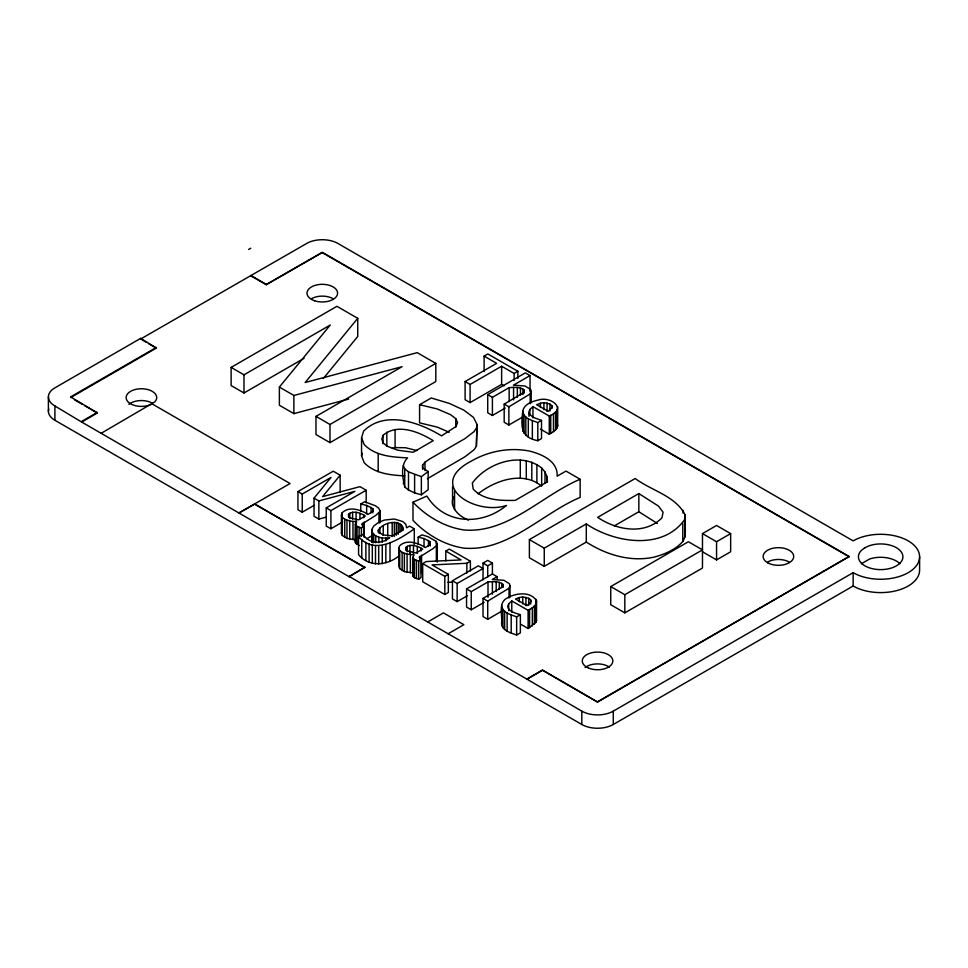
<?xml version="1.0" encoding="UTF-8"?>
<svg xmlns="http://www.w3.org/2000/svg" width="968" height="968" viewBox="0 0 968 968"><rect width="100%" height="100%" fill="white"/><g stroke="black" fill="none" stroke-linecap="round" stroke-linejoin="round"><path stroke-width="1.45" d="M919.6 556.781L919.6 570.128A38.926 22.47 0 0 1 895.569 590.891A38.926 22.47 0 0 1 853.147 586.015L613.276 724.487A22.24 12.838 0 0 1 581.816 724.487L581.816 711.141L526.798 679.076L542.504 670.001L597.546 702.054L849.166 556.515L322.259 252.309L266.454 284.531L322.259 252.588L849.166 556.794M613.276 724.487L613.276 711.141L853.147 572.669A38.926 22.47 0 0 0 908.202 572.669A38.926 22.47 0 0 0 908.202 540.882A38.926 22.47 0 0 0 853.147 540.882L339.09 244.142A22.24 12.838 0 0 0 307.703 242.871L140.65 339.018L140.662 338.364L156.344 348.081L70.64 397.582M853.147 586.015L853.147 572.669M684.969 537.216L685.066 514.77C675.519 495.858 651.125 490.51 635.202 478.507L529.387 539.599L529.387 557.762L544.258 566.341L586.293 542.08C606.234 554.821 630.652 562.323 654.247 557.084C664.75 554.228 675.422 549.8 682.791 541.487C687.764 533.598 683.735 523.519 685.066 514.77M536.55 600.922C536.756 605.714 531.65 608.243 528.104 610.36L511.782 600.934L508.696 603.814L507.643 606.525C508.732 612.042 515.932 613.095 520.361 614.716L520.361 632.878L516.646 635.032C511.031 632.89 502.186 630.906 501.606 623.61C502.67 615.128 497.588 602.205 507.849 597.667C516.319 592.888 531.045 591.23 536.55 600.922L536.514 620.742L535.788 622.448L528.104 628.522L520.578 624.166M536.514 620.742L535.921 617.511M529.024 413.517L532.751 417.172L541.523 420.414L541.523 438.577L537.809 440.718C520.663 437.197 520.953 427.384 522.768 411.146C524.087 404.092 532.279 401.369 538.438 399.99C550.514 396.033 567.78 408.702 549.267 416.059L532.944 406.633L529.859 409.5L528.794 412.223L529.024 416.313M540.471 429.139L549.267 434.221C553.043 432.091 559.625 428.425 557.072 423.197M379.71 522.938L379.916 510.596L378.754 508.236L375.475 505.78L364.658 501.763L360.774 504.001L360.774 510.983M437.088 561.658L437.306 543.726L436.132 541.366L428.074 536.708L422.036 534.893L418.152 537.131L418.152 544.113M427.384 478.724L464.979 456.763L474.175 449.66L476.389 446.151L477.018 424.504L473.521 417.402L463.684 410.033L449.358 403.426L431.232 397.981L419.58 404.709L419.58 422.871L437.221 427.106L449.2 432.248M476.389 446.151L477.018 424.504M522.768 429.308L523.228 427.215M359.116 545.504L355.353 542.431L355.353 524.269L356.769 521.728L349.714 521.014L344.753 519.271L342.309 517.287L341.426 515.024L342.115 512.798C349.315 505.719 360.701 509.918 368.082 514.395L372.886 511.286L372.825 508.648L366.642 505.417L360.774 504.001M355.353 542.431L355.667 523.047M476.389 427.989L474.175 431.498L464.979 438.601L429.804 458.905L424.976 462.22L422.592 465.209L422.653 467.859L428.159 471.573L428.159 489.735L421.358 494.817L414.606 492.894L408.496 490.026L404.733 487.013C402.664 478.071 400.147 465.184 407.564 457.876C392.476 457.126 375.378 456.146 364.21 444.554L361.56 437.79L363.617 431.087C385.216 409.863 419.374 422.459 441.529 435.866L455.928 426.549L457.561 422.617L455.759 418.648L450.531 414.655L437.221 408.944L419.58 404.709M403.329 483.685L404.273 480.019M437.088 544.899L433.289 548.433L419.156 557.302L421.007 559.419L421.007 577.581L418.745 579.275L414.461 577.678L412.743 575.561L412.743 557.399L414.147 554.858L407.092 554.144L402.144 552.401L399.699 550.417L398.816 548.166L399.506 545.928C406.693 538.849 418.079 543.048 425.472 547.525L430.276 544.415L430.216 541.778L424.032 538.547L418.152 537.131M404.721 475.869C390.491 475.167 374.652 473.57 364.21 462.716L361.56 455.952L362.383 453.266M355.498 539.805L346.967 538.438L342.309 535.449L341.426 533.186L342.115 530.96L342.115 512.798M348.589 514.214L348.637 516.743L349.92 517.832L358.62 519.852L365.323 515.98C360.58 513.064 353.429 510.063 348.589 514.214L348.589 517.009M383.038 435.334L381.828 439.133L383.171 442.945L387.043 446.188L397.969 450.241L413.142 452.262L433.228 440.658C419.011 431.909 397.57 422.907 383.038 435.334L383.038 443.719M405.979 547.344L406.015 549.872L407.31 550.961L416.01 552.982L422.701 549.122C417.97 546.206 410.819 543.205 405.979 547.344L405.979 550.139M371.748 542.153L371.748 529.581L373.672 526.096L378.137 522.732L384.284 520.082L394.194 519.005L402.688 521.486L405.834 524.329L406.62 527.826L409.573 526.12L414.292 528.855L414.292 544.222M453.496 496.971C448.995 507.462 459.546 516.731 468.524 520.058M530.198 403.716L530.198 393.94L531.19 391.629L530.452 389.354L525.031 386.002L513.427 385.179L530.04 375.584L530.04 390.951M509.035 598.018L509.035 588.241L510.027 585.93L509.289 583.656L503.88 580.304L492.264 579.481L497.129 576.674L497.129 579.469M529.387 539.599L544.258 548.178L586.293 523.918C614.244 542.951 663.322 550.889 684.969 519.054M363.629 536.066L363.629 526.289L361.778 524.172L375.899 515.303L379.71 511.757M378.355 530.113C382.965 522.26 401.212 517.892 403.402 529.69L392.657 535.897L382.989 534.929L378.633 532.11L378.355 530.113L378.355 532.908M231.122 367.392L336.924 306.312L357.736 318.315L305.186 382.505L417.22 352.654L435.806 363.387L435.806 381.549L329.991 442.642L315.979 434.547L315.979 416.385L402.059 366.69L293.885 395.464L279.377 387.079L330.282 325.006L243.984 374.822L231.122 367.392L231.122 385.554L243.984 392.984L304.133 358.257M323.336 378.488L357.736 336.477L357.736 318.315M314.007 505.405L302.234 512.205L297.95 509.725L297.95 491.562L333.222 471.198L340.155 475.203L322.634 496.596L359.987 486.65L366.182 490.231L366.182 502.803M326.083 517.166L318.871 519.078L314.031 516.283L314.031 498.133L331.008 477.43L302.234 494.043L297.95 491.562M530.198 393.94L508.878 406.826L504.183 404.116L504.183 422.278L508.878 424.988L523.749 416.397M509.035 588.241L487.715 601.128L483.02 598.418L483.02 616.58L487.715 619.29L501.351 611.413M861.411 563.703L869.554 559.008A22.24 12.838 0 0 1 899.938 563.703M403.329 465.523L404.733 468.851L408.496 471.864L421.358 476.655L428.159 471.573M355.353 524.269L357.071 526.386L361.366 527.984L363.629 526.289M412.743 557.399L414.461 559.516L418.745 561.113L421.007 559.419M478.059 493.849C495.144 480.37 522.805 470.642 541.656 486.13L541.656 467.967C520.481 451.245 486.856 463.176 472.336 483.032L473.158 489.034C483.71 500.577 500.746 500.662 515.23 500.383L547.477 481.774L546.944 476.595L545.008 471.985L541.656 467.967M248.594 249.478L250.76 248.219M140.662 338.364L54.91 387.841A22.24 12.838 0 0 0 54.91 405.991L54.922 420.281L581.816 724.487M156.356 347.427L70.64 396.916L97.393 412.973L81.675 422.048L54.91 405.991M81.675 421.431L97.393 412.356M315.979 416.385L329.991 424.48L435.806 363.387M484.109 371.482L484.109 356.115L487.86 353.961L517.88 371.301L517.88 378.282M504.134 385.845L501.63 384.393L470.097 402.603L465.1 399.711L465.1 381.549L496.62 363.339L484.109 356.115M465.1 381.549L470.097 384.441L501.63 366.231L514.141 373.454L517.88 371.301M505.296 408.036L492.409 415.478L487.715 412.767L487.715 394.605L525.346 372.874L530.04 375.584M487.715 394.605L492.409 397.316L509.156 387.636C514.189 387.321 520.24 386.583 524.305 390.213L523.494 392.706L504.183 404.116M342.66 521.97L330.911 528.758L326.24 526.06L326.24 507.897L354.929 491.333L318.871 500.916L314.031 498.133M326.24 507.897L330.911 510.596L366.182 490.231M522.768 411.146C523.337 418.442 532.182 420.427 537.809 422.556L541.523 420.414M366.775 538.728L371.99 535.715M414.292 528.855C399.106 539.575 374.35 555.789 358.571 536.502L363.194 534.469C368.856 543.919 381.803 544.439 389.717 537.591C383.449 538.97 372.196 537.639 371.748 529.581M349.061 576.674L364.779 567.308L349.061 576.674L81.675 422.048M399.227 555.705C387.478 565.554 369.002 567.55 358.571 554.664L358.571 536.502M470.387 571.023L470.387 561.234L466.866 563.279L432.018 564.901L448.341 574.327L448.341 592.489L444.82 594.521L422.701 581.756L422.701 563.594L426.235 561.549L461.07 559.928L445.8 551.107L445.8 560.895M445.8 551.107L449.321 549.074L470.387 561.234M580.147 479.257C542.382 495.011 507.982 533.816 463.805 529.956C444.3 526.955 426.489 516.38 412.997 502.198L426.864 496.088C444.687 524.85 481.786 525.818 506.433 505.465C475.336 515.968 424.855 484.968 471.694 460.889C488.901 451.052 509.543 447.264 529.048 450.991C541.33 453.895 558.161 461.034 557.132 476.195L565.99 471.077L580.147 479.257L580.147 497.419C542.382 513.173 507.982 551.978 463.805 548.118C444.3 545.117 426.489 534.542 412.997 520.361L412.997 502.198M422.701 563.594L444.82 576.359L448.341 574.327M452.443 580.764L478.325 565.82L483.02 568.531L457.138 583.474L452.443 580.764L452.443 598.926L457.138 601.636L467.496 595.659M483.02 579.868L483.02 563.11L487.715 560.399L492.409 563.11L492.409 574.29M483.02 563.11L487.715 565.82L492.409 563.11M484.133 602.338L471.247 609.779L466.552 607.069L466.552 588.907L492.434 573.964L497.129 576.674M638.844 493.571L597.667 517.348C616.338 530.077 644.361 535.425 661.93 517.892L663.08 512.278L658.506 506.107L638.844 493.571L638.844 511.733L614.39 525.854M466.552 588.907L471.247 591.617L488.005 581.949C493.027 581.623 499.077 580.885 503.142 584.527L502.344 587.019L483.02 598.418M349.061 576.384L427.699 621.964L443.417 612.889L463.866 624.699L448.16 633.762M501.606 605.448C502.186 612.744 511.031 614.728 516.646 616.87L520.361 614.716M610.747 586.572L688.393 541.741L702.478 549.872L624.832 594.703L610.747 586.572L610.747 604.734L624.832 612.865L702.478 568.034L702.478 533.61L716.562 525.479L730.646 533.61L730.646 551.772L716.562 559.903L702.478 551.772M702.478 533.61L716.562 541.741L730.646 533.61M526.798 679.355L542.504 670.279L597.546 702.054M597.546 701.788L849.166 556.515M101.132 433.313L154.662 401.998A15.294 8.833 0 0 0 144.075 388.882A15.294 8.833 0 0 0 126.36 399.119A15.294 8.833 0 0 0 149.072 405.229L152.23 403.959L290.061 483.528L238.951 512.979L254.669 504.038L364.779 567.599M540.446 403.245L536.683 404.721L548.094 411.303L552.171 407.407L551.845 405.652L549.933 404.031L543.919 402.64L540.446 403.245L540.446 407.431M519.296 597.546L515.52 599.023L526.943 605.605L531.009 601.709L530.682 599.954L528.782 598.333L522.756 596.941L519.296 597.546L519.296 601.733M392.33 448.474L395.077 447.579L405.531 447.736L417.087 450.604M279.377 387.079L279.377 405.241L293.885 413.626L348.698 399.046M447.99 582.312L452.346 582.107M398.816 548.166L398.816 566.316L399.699 568.579L404.358 571.568L412.888 572.935M74.463 399.784L82.111 404.176M84.652 405.64L97.393 412.973M638.844 511.733L657.345 523.458M364.779 567.308L254.669 504.038M427.699 621.964L526.798 679.076M250.76 275.457L266.454 284.531M250.76 275.735L266.454 284.798M141.957 339.768L145.878 342.043M148.491 343.543L156.344 348.081M716.562 541.741L716.562 559.903M683.033 510.33L683.033 513.125M682.791 523.325L682.791 541.487M624.832 594.703L624.832 612.865M586.293 523.918L586.293 542.08M557.713 406.608L557.665 426.44M556.939 409.984L556.939 428.146M555.547 411.715L555.547 429.877M553.478 413.457L553.478 431.619M551.845 405.652L551.845 408.448M550.744 415.224L550.744 433.386M549.933 404.031L549.933 411.013M549.267 416.059L549.267 434.221M547.077 402.906L547.077 411.279M546.944 476.595L546.944 482.173M545.008 471.985L545.008 483.165M544.258 548.178L544.258 566.341M543.919 402.64L543.919 409.621M537.809 422.556L537.809 440.718M536.889 464.519L536.889 482.681M535.921 599.349L535.788 622.448M534.396 606.016L534.396 624.178M532.944 406.633L532.944 417.801M532.352 420.656L532.352 438.819M532.327 607.771L532.327 625.933M531.807 462.147L531.807 480.309M531.19 391.629L531.19 402.797M530.682 599.954L530.682 604.141M530.452 389.354L530.452 392.149M529.859 409.5L529.859 415.091M529.581 609.525L529.581 627.688M528.782 598.333L528.782 605.315M528.298 418.721L528.298 436.883M528.104 610.36L528.104 628.522M526.277 460.635L526.277 478.797M525.914 597.208L525.914 605.581M525.806 417.014L525.806 435.176M524.305 390.213L524.305 393.008M524.051 415.175L524.051 433.337M522.938 389.075L522.938 394.666M523.035 413.215L523.035 431.377M522.756 596.941L522.756 603.923M520.457 388.047L520.457 395.029M520.3 459.994L520.3 478.156M517.336 387.466L517.336 397.243M516.646 616.87L516.646 635.032M514.141 373.454L514.141 380.436M513.572 387.333L513.572 399.905M511.782 600.934L511.782 612.103M511.201 614.958L511.201 633.12M510.027 585.93L510.027 597.099M509.156 387.636L509.156 401.611M508.878 406.826L508.878 424.988M508.696 603.814L508.696 610.796M507.135 613.022L507.135 631.184M504.643 611.316L504.643 629.478M503.142 584.527L503.142 587.31M502.9 609.477L502.9 627.639M501.884 607.529L501.884 625.691M501.775 583.377L501.775 587.564M501.63 366.231L501.63 384.393M499.294 582.349L499.294 589.343M496.173 581.768L496.173 591.557M492.409 397.316L492.409 415.478M492.409 581.635L492.409 594.207M488.005 581.949L488.005 597.316M487.715 565.82L487.715 577.001M487.715 601.128L487.715 619.29M471.247 591.617L471.247 609.779M470.097 384.441L470.097 402.603M466.866 563.279L466.866 573.056M457.138 583.474L457.138 601.636M455.759 418.648L455.759 427.033M454.573 491.405L454.573 509.567M452.564 486.589L452.564 504.751M444.82 576.359L444.82 594.521M437.306 543.726L437.306 561.888M436.35 546.061L436.35 561.428M436.132 541.366L436.132 544.161M430.216 541.778L430.216 545.976M428.473 540.446L428.473 546.037M424.976 462.22L424.976 470.605M424.032 538.547L424.032 546.932M422.592 465.209L422.592 469.395M421.564 555.196L421.564 573.359M421.358 476.655L421.358 494.817M421.177 548.178L421.177 550.974M419.955 556.31L419.955 560.496M418.745 561.113L418.745 579.275M417.317 546.375L417.317 553.357M416.494 560.472L416.494 578.634M414.606 474.731L414.606 492.894M414.461 559.516L414.461 577.678M413.469 545.42L413.469 553.805M413.203 558.512L413.203 576.674M410.359 554.628L410.359 572.79M409.984 545.371L409.984 553.756M408.496 471.864L408.496 490.026M407.238 546.267L407.238 551.857M407.092 554.144L407.092 572.306M404.733 468.851L404.733 487.013M404.358 553.406L404.358 571.568M402.579 526.435L402.579 530.621M402.144 552.401L402.144 570.563M401.466 525.092L401.466 530.67M399.869 523.942L399.869 532.315M399.699 550.417L399.699 568.579M398.175 523.144L398.175 534.324M396.336 522.647L396.336 535.219M395.077 429.417L395.077 447.579M394.339 522.43L394.339 536.405M392.197 522.502L392.197 536.478M390.019 542.685L390.019 560.847M387.744 523.494L387.744 536.066M386.837 432.115L386.837 446.091M385.833 538.087L385.833 540.882M385.833 544.548L385.833 562.711M383.243 525.563L383.243 535.34M382.215 537.954L382.215 542.153M382.275 545.553L382.275 563.715M379.916 510.596L379.916 521.776M379.892 527.923L379.892 533.513M378.96 512.931L378.96 522.708M378.851 537.192L378.851 542.782M378.694 545.94L378.694 564.102M378.185 453.52L378.185 471.682M375.753 535.8L375.753 542.782M375.511 545.758L375.511 563.92M373.769 534.409L373.769 542.782M372.825 508.648L372.825 512.834M372.438 532.908L372.438 542.685M372.317 545.081L372.317 563.243M371.083 507.317L371.083 512.907M369.098 543.931L369.098 562.093M366.642 505.417L366.642 513.802M365.868 542.31L365.868 560.472M364.174 522.067L364.174 537.434M363.799 515.049L363.799 517.844M362.564 523.18L362.564 527.366M361.778 539.551L361.778 557.713M361.56 437.79L361.56 455.952M361.366 527.984L361.366 536.369M359.939 513.246L359.939 518.836M359.116 527.342L359.116 537.119M357.071 526.386L357.071 544.548M356.091 512.29L356.091 520.675M355.825 525.382L355.825 543.544M352.969 521.498L352.969 539.66M352.606 512.241L352.606 519.223M349.847 513.137L349.847 518.727M349.714 521.014L349.714 539.176M346.967 520.276L346.967 538.438M344.753 519.271L344.753 537.434M342.309 517.287L342.309 535.449M341.426 515.024L341.426 533.186M340.155 475.203L340.155 491.974M330.911 510.596L330.911 528.758M329.991 424.48L329.991 442.642M318.871 500.916L318.871 519.078M302.234 494.043L302.234 512.205M293.885 395.464L293.885 413.626M243.984 374.822L243.984 392.984M48.4 396.916L48.4 411.206M311.49 298.713A15.294 8.833 0 0 1 333.113 298.713M585.108 667.593A15.294 8.833 0 0 1 609.356 667.121M128.889 404.321A15.294 8.833 0 0 1 152.23 403.136M613.276 711.141A22.24 12.838 0 0 1 581.816 711.141M54.922 420.281A22.24 12.838 0 0 1 48.739 408.968M767.612 562.057A15.294 8.833 0 0 1 789.235 562.057M864.932 547.682L861.411 550.356A22.24 12.838 0 0 0 876.802 569.426A22.24 12.838 0 0 0 902.575 554.555A22.24 12.838 0 0 0 869.554 545.662L864.932 547.682M314.648 300.794A15.294 8.833 0 0 0 337.59 293.147A15.294 8.833 0 0 0 314.648 285.499A15.294 8.833 0 0 0 314.648 300.794M588.653 668.101A15.294 8.833 0 0 0 612.768 661.773A15.294 8.833 0 0 0 591.23 652.88A15.294 8.833 0 0 0 588.653 668.101M767.612 562.735A15.294 8.833 0 0 0 793.191 558.778A15.294 8.833 0 0 0 774.473 547.961A15.294 8.833 0 0 0 767.612 562.735"/></g></svg>
